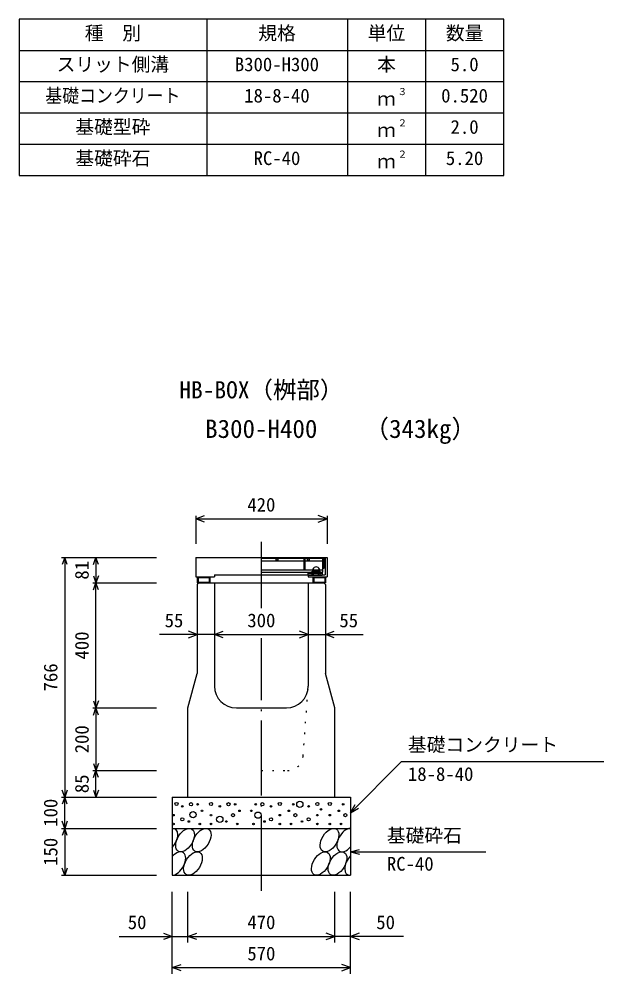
# Model space of a CAD drawing. Units: millimetres, scale not verified. Extents: x -16800 to 16800, y -5940 to 5940.
# Drawn here: x 6375 to 8246, y -3685 to -632 of the extents above; entities that cross this region are included whole.
import ezdxf
from ezdxf.enums import TextEntityAlignment as Align

# ---------------------------------------------------------------- set-up
doc = ezdxf.new("R2010")
doc.units = ezdxf.units.MM
doc.header["$LTSCALE"] = 20
doc.linetypes.add('DOTTED', pattern=[1.75, 0.25, -1.5])
doc.linetypes.add('LONG_DASHED_DOTTED', pattern=[15.25, 12, -1.5, 0.25, -1.5])
for name, color, linetype, lineweight in [('0-0_DIM', 7, 'Continuous', 25), ('0-2_HATCH', 6, 'Continuous', 25), ('0-3_HYO', 3, 'Continuous', 25), ('0-4_HYO2', 4, 'Continuous', 25), ('0-5_OUTLINE', 3, 'Continuous', 25), ('0-6_OUTLINE2', 4, 'DOTTED', 25), ('0-7_TXT', 7, 'Continuous', 25)]:
    doc.layers.add(name, color=color, linetype=linetype, lineweight=lineweight)
doc.styles.add('ＭＳ ゴシック', font='')
doc.styles.get('ＭＳ ゴシック').set_extended_font_data('MS Gothic')

msp = doc.modelspace()

# ---------------------------------------------------------------- linework, layer by layer
at = {"layer": '0-0_DIM'}
for p, q in [((6940, -2220.02), (6940, -2310.02)), ((7360, -2220.02), (7360, -2310.02)), ((6940, -2230.02), (7360, -2230.02)), ((6510.8, -2353.95), (6815, -2353.95)), ((6520.8, -2353.95), (6520.8, -3119.95)), ((6612.59, -2376.5), (6620.8, -2353.95)), ((6620.8, -2353.95), (6620.8, -2434.95)), ((6629.01, -2376.5), (6620.8, -2353.95)), ((6612.59, -2412.4), (6620.8, -2434.95)), ((6629.01, -2412.4), (6620.8, -2434.95)), ((6610.8, -2434.95), (6815, -2434.95)), ((6612.59, -2457.5), (6620.8, -2434.95)), ((6620.8, -2834.95), (6620.8, -2434.95)), ((6629.01, -2457.5), (6620.8, -2434.95)), ((7000, -2599.95), (7300, -2599.95)), ((6610.8, -2834.95), (6815, -2834.95)), ((6612.59, -2812.4), (6620.8, -2834.95)), ((6612.59, -2857.5), (6620.8, -2834.95)), ((6629.01, -2812.4), (6620.8, -2834.95)), ((6620.8, -2834.95), (6620.8, -3034.95)), ((6629.01, -2857.5), (6620.8, -2834.95)), ((6612.59, -3012.4), (6620.8, -3034.95)), ((6629.01, -3012.4), (6620.8, -3034.95)), ((7598.65, -3006.3), (7435, -3169.95)), ((7598.65, -3006.3), (8245.53, -3006.3)), ((6610.8, -3034.95), (6815, -3034.95)), ((6612.59, -3057.5), (6620.8, -3034.95)), ((6620.8, -3119.95), (6620.8, -3034.95)), ((6629.01, -3057.5), (6620.8, -3034.95)), ((6612.59, -3097.4), (6620.8, -3119.95)), ((6629.01, -3097.4), (6620.8, -3119.95)), ((6510.8, -3119.95), (6815, -3119.95)), ((6520.8, -3219.95), (6520.8, -3119.95)), ((7435, -3169.95), (7450, -3143.97)), ((7435, -3169.95), (7460.98, -3154.95)), ((6510.8, -3219.95), (6815, -3219.95)), ((6520.8, -3219.95), (6520.8, -3369.95)), ((7435, -3294.95), (7463.98, -3287.19)), ((7435, -3294.95), (7868.31, -3294.95)), ((7435, -3294.95), (7463.98, -3302.71)), ((6510.8, -3369.95), (6815, -3369.95)), ((6865, -3685.46), (6865, -3423.12)), ((6915, -3585.46), (6915, -3423.12)), ((7385, -3585.46), (7385, -3423.12)), ((7435, -3685.46), (7435, -3423.12)), ((6695, -3565.46), (6865, -3565.46)), ((6865, -3565.46), (6915, -3565.46)), ((6915, -3565.46), (7385, -3565.46)), ((6865, -3665.46), (7435, -3665.46))]:
    msp.add_line(p, q, dxfattribs=at)
at = {"layer": '0-0_DIM', "linetype": 'LONG_DASHED_DOTTED'}
for p, q in [((7150, -2515.36), (7150, -2303.95)), ((7150, -3419.95), (7150, -2611.54))]:
    msp.add_line(p, q, dxfattribs=at)
at = {"layer": '0-0_DIM'}
for points in [[(6968.19, -2240.28), (6940, -2230.02), (6968.19, -2219.76)], [(7331.81, -2240.28), (7360, -2230.02), (7331.81, -2219.76)], [(6529.01, -2376.5), (6520.8, -2353.95), (6512.59, -2376.5)], [(6916.81, -2610.21), (6945, -2599.95), (6916.81, -2589.69)], [(7028.19, -2610.21), (7000, -2599.95), (7028.19, -2589.69)], [(7271.81, -2610.21), (7300, -2599.95), (7271.81, -2589.69)], [(7383.19, -2610.21), (7355, -2599.95), (7383.19, -2589.69)], [(7000, -2599.95), (6945, -2599.95), (6824.55, -2599.95)], [(7300, -2599.95), (7355, -2599.95), (7475.45, -2599.95)], [(6529.01, -3097.4), (6520.8, -3119.95), (6512.59, -3097.4)], [(6529.01, -3142.5), (6520.8, -3119.95), (6512.59, -3142.5)], [(6529.01, -3197.4), (6520.8, -3219.95), (6512.59, -3197.4)], [(6529.01, -3242.5), (6520.8, -3219.95), (6512.59, -3242.5)], [(6529.01, -3347.4), (6520.8, -3369.95), (6512.59, -3347.4)], [(6836.81, -3555.2), (6865, -3565.46), (6836.81, -3575.73)], [(6943.19, -3575.73), (6915, -3565.46), (6943.19, -3555.2)], [(7356.81, -3575.73), (7385, -3565.46), (7356.81, -3555.2)], [(7605, -3565.46), (7435, -3565.46), (7385, -3565.46)], [(7463.19, -3555.2), (7435, -3565.46), (7463.19, -3575.73)], [(6893.19, -3675.73), (6865, -3665.46), (6893.19, -3655.2)], [(7406.81, -3675.73), (7435, -3665.46), (7406.81, -3655.2)]]:
    msp.add_lwpolyline(points, dxfattribs=at)
at = {"layer": '0-2_HATCH'}
for p, q in [((6940, -2353.95), (6946, -2353.95)), ((6940, -2353.95), (6940, -2414.95)), ((6946, -2353.95), (7354, -2353.95)), ((7350, -2356.66), (7150, -2356.66)), ((7150, -2364.66), (7286, -2364.66)), ((7286, -2356.66), (7286, -2392.66)), ((7290.5, -2392.66), (7290.5, -2356.66)), ((7290.5, -2364.66), (7345.5, -2364.66)), ((7345.5, -2356.66), (7345.5, -2400.66)), ((7354, -2353.95), (7354, -2408.95)), ((7354, -2353.95), (7360, -2353.95)), ((7360, -2353.95), (7360, -2414.95)), ((7000, -2408.95), (7000, -2414.95)), ((7150, -2392.66), (7345.5, -2392.66)), ((7150, -2400.66), (7345.5, -2400.66)), ((7300, -2409.66), (7300, -2400.66)), ((7344, -2404.66), (7300, -2404.66)), ((7300, -2408.95), (7300, -2414.95)), ((7300, -2409.66), (7344, -2409.66)), ((7312, -2399.95), (7338, -2399.95)), ((7317, -2408.95), (7317, -2399.95)), ((7333, -2408.95), (7333, -2399.95)), ((7338, -2408.95), (7338, -2396.95)), ((7344, -2400.66), (7344, -2409.66)), ((6940, -2414.95), (7000, -2414.95)), ((6945, -2414.95), (6945, -2434.95)), ((6945, -2434.95), (6985, -2434.95)), ((6947.3, -2417.25), (6982.7, -2417.25)), ((6982.7, -2417.25), (6982.7, -2432.65)), ((6985, -2414.95), (6985, -2434.95)), ((7300, -2414.95), (7360, -2414.95)), ((7315, -2414.95), (7315, -2434.95)), ((7355, -2434.95), (7315, -2434.95)), ((7317.3, -2417.25), (7352.7, -2417.25)), ((7352.7, -2417.25), (7352.7, -2432.65)), ((7355, -2414.95), (7355, -2434.95))]:
    msp.add_line(p, q, dxfattribs=at)
for points in [[(7203, -2356.66), (7203, -2362.66), (7197, -2362.66), (7197, -2356.66)], [(7303, -2356.66), (7303, -2362.66), (7297, -2362.66), (7297, -2356.66)], [(7350, -2356.66), (7350, -2388.66), (7345.5, -2388.66)], [(7000, -2408.95), (7300, -2408.95), (7354, -2408.95)], [(7312, -2408.95), (7312, -2396.95), (7338, -2396.95)], [(6947.3, -2417.25), (6947.3, -2432.65), (6982.7, -2432.65)], [(7317.3, -2417.25), (7317.3, -2432.65), (7352.7, -2432.65)]]:
    msp.add_lwpolyline(points, dxfattribs=at)
for centre, radius in [((6878.62, -3141.9), 5), ((6924.97, -3142.77), 5), ((6946, -3142.77), 2.5), ((6988.89, -3141.9), 5), ((7044.97, -3142.77), 5), ((7066, -3142.77), 2.5), ((7131.86, -3142.77), 2.5), ((7152.89, -3142.77), 5), ((7208.96, -3141.9), 5), ((7251.86, -3142.77), 2.5), ((7272.89, -3142.77), 10), ((7328.96, -3141.9), 5), ((7368.81, -3141.9), 5), ((7411.7, -3142.77), 2.5), ((6868.89, -3177.79), 2.5), ((6896.93, -3149.78), 2.5), ((6931.51, -3175.79), 10), ((6960.02, -3163.78), 2.5), ((6988.89, -3177.79), 2.5), ((7016.93, -3149.78), 2.5), ((7058.99, -3177.79), 5), ((7080.02, -3163.78), 2.5), ((7117.84, -3163.78), 2.5), ((7138.87, -3177.79), 10), ((7180.92, -3149.78), 2.5), ((7208.96, -3177.79), 2.5), ((7237.84, -3163.78), 2.5), ((7258.87, -3177.79), 5), ((7300.92, -3149.78), 2.5), ((7328.96, -3177.79), 2.5), ((7340.3, -3159.46), 2.5), ((7368.81, -3177.79), 2.5), ((7397.68, -3163.78), 2.5), ((7418.71, -3177.79), 5), ((6868.89, -3205.8), 2.5), ((6896.93, -3190.92), 5), ((6917.96, -3197.93), 2.5), ((6953.01, -3205.8), 2.5), ((6988.89, -3205.8), 2.5), ((7016.93, -3190.92), 10), ((7037.96, -3197.93), 2.5), ((7073.01, -3205.8), 2.5), ((7124.85, -3205.8), 2.5), ((7159.9, -3197.93), 2.5), ((7180.92, -3190.92), 5), ((7208.96, -3205.8), 2.5), ((7244.85, -3205.8), 2.5), ((7279.9, -3197.93), 2.5), ((7300.92, -3190.92), 5), ((7328.96, -3205.8), 2.5), ((7368.81, -3205.8), 2.5), ((7404.69, -3205.8), 2.5)]:
    msp.add_circle(centre, radius, dxfattribs=at)
for centre, radius, start, end in [((7312, -2402.62), 5.67, 28.07246, 90), ((7325, -2395.95), 12, 355.2198, 184.78017), ((7325, -2409.12), 12.17, 48.88789, 131.11208), ((7338, -2402.62), 5.67, 89.99997, 151.92749)]:
    msp.add_arc(centre, radius, start, end, dxfattribs=at)
for centre, start_param, end_param in [((6852.64, -3257.47), 4.385593, 6.6745444), ((7421.14, -3257.47), 0.3357715, 4.4411806), ((6877.96, -3332.46), 3.5111464, 7.548991), ((7446.46, -3332.46), 1.2110787, 3.5658734)]:
    msp.add_ellipse(centre, major_axis=(21.81, 35.31), ratio=0.5792, start_param=start_param, end_param=end_param, dxfattribs=at)
for centre in [(6905.84, -3257.47), (6959.05, -3257.47), (7367.93, -3257.47), (6931.17, -3332.46), (7340.05, -3332.46), (7393.25, -3332.46)]:
    msp.add_ellipse(centre, major_axis=(21.81, 35.31), ratio=0.5792, dxfattribs=at)
at = {"layer": '0-3_HYO'}
for p, q in [((6975, -631.61), (6975, -1131.61)), ((7425, -631.61), (7425, -1131.61)), ((7675, -631.61), (7675, -1131.61)), ((6375, -731.61), (7925, -731.61))]:
    msp.add_line(p, q, dxfattribs=at)
msp.add_lwpolyline([(6375, -1131.61), (7925, -1131.61), (7925, -631.61), (6375, -631.61)], close=True, dxfattribs=at)
at = {"layer": '0-4_HYO2'}
for p, q in [((6375, -831.61), (7925, -831.61)), ((6375, -931.61), (7925, -931.61)), ((6375, -1031.61), (7925, -1031.61))]:
    msp.add_line(p, q, dxfattribs=at)
at = {"layer": '0-5_OUTLINE'}
for p, q in [((6945, -2439.95), (6950, -2434.95)), ((6945, -2439.95), (6945, -2724.95)), ((6950, -2434.95), (7350, -2434.95)), ((7000, -2434.95), (7000, -2764.95)), ((7300, -2434.95), (7300, -2764.95)), ((7350, -2434.95), (7355, -2439.95)), ((7355, -2439.95), (7355, -2724.95)), ((6915, -2834.95), (6945, -2724.95)), ((7385, -2834.95), (7355, -2724.95)), ((6915, -3119.95), (6915, -2834.95)), ((7070, -2834.95), (7230, -2834.95)), ((7385, -3119.95), (7385, -2834.95)), ((6865, -3119.95), (6865, -3219.95)), ((6865, -3119.95), (7435, -3119.95)), ((6915, -3119.95), (7385, -3119.95)), ((6865, -3219.95), (7435, -3219.95))]:
    msp.add_line(p, q, dxfattribs=at)
for points in [[(7435, -3119.95), (7435, -3219.95), (7435, -3369.95)], [(6865, -3219.95), (6865, -3369.95), (7435, -3369.95)]]:
    msp.add_lwpolyline(points, dxfattribs=at)
for centre, start, end in [((7070, -2764.95), 180, 270), ((7230, -2764.95), 270, 0)]:
    msp.add_arc(centre, 70, start, end, dxfattribs=at)
at = {"layer": '0-6_OUTLINE2'}
for p, q in [((7283.43, -2988.64), (7300, -2764.95)), ((7150, -3034.95), (7233.57, -3034.95))]:
    msp.add_line(p, q, dxfattribs=at)
msp.add_arc((7233.57, -2984.95), 50, 270, 355.76361, dxfattribs=at)

# ---------------------------------------------------------------- texts
at = {"layer": '0-0_DIM', "style": 'ＭＳ ゴシック'}
for s, p in [('420', (7105, -2220.02)), ('55', (6840.55, -2589.95)), ('300', (7105, -2589.95)), ('55', (7399.45, -2589.95)), ('基礎コンクリート', (7618.65, -2987.56)), ('18-8-40', (7618.65, -3081.38)), ('基礎砕石', (7551.32, -3277.78)), ('RC-40', (7551.32, -3368.47)), ('50', (6722.56, -3555.46)), ('470', (7105, -3555.46)), ('50', (7517.44, -3555.46)), ('570', (7105, -3655.46))]:
    msp.add_text(s, height=43.99, dxfattribs=at).set_placement(p, align=Align.BOTTOM_LEFT)
for s, p in [('81', (6610.8, -2424.45)), ('400', (6610.8, -2679.95)), ('766', (6510.8, -2781.95)), ('200', (6610.8, -2979.95)), ('85', (6610.8, -3107.45)), ('100', (6510.8, -3214.95)), ('150', (6510.8, -3339.95))]:
    msp.add_text(s, height=43.99, rotation=90, dxfattribs=at).set_placement(p, align=Align.BOTTOM_LEFT)
at = {"layer": '0-7_TXT', "style": 'ＭＳ ゴシック'}
for s, height, p in [('種\u3000別', 43.99, (6585, -711.61)), ('規格', 43.99, (7140, -711.61)), ('単位', 43.99, (7490, -711.61)), ('数量', 43.99, (7740, -711.61)), ('スリット側溝', 43.99, (6495, -811.61)), ('B300-H300', 43.99, (7065, -811.61)), ('本', 43.99, (7520, -811.61)), ('5.0', 43.99, (7755, -811.61)), ('18-8-40', 43.99, (7095, -911.61)), ('３', 21.99, (7585.54, -881.25)), ('0.520', 43.99, (7725, -911.61)), ('ｍ', 43.99, (7520, -921.61)), ('基礎型砕', 43.99, (6555, -1011.61)), ('ｍ', 43.99, (7520, -1021.61)), ('２', 21.99, (7585.54, -981.25)), ('2.0', 43.99, (7755, -1011.61)), ('基礎砕石', 43.99, (6555, -1111.61)), ('RC-40', 43.99, (7125, -1111.61)), ('２', 21.99, (7585.54, -1081.25)), ('5.20', 43.99, (7740, -1111.61)), ('ｍ', 43.99, (7520, -1121.61)), ('HB-BOX（桝部）', 54.99, (6887.5, -1861.35)), ('B300-H400', 58.65, (6970, -1988.85)), ('（343kg）', 58.65, (7478.37, -1988.85))]:
    msp.add_text(s, height=height, dxfattribs=at).set_placement(p, align=Align.BOTTOM_LEFT)
at = {"layer": '0-7_TXT', "style": 'ＭＳ ゴシック', "width": 0.9}
msp.add_text('基礎コンクリート', height=43.99, dxfattribs=at).set_placement((6459, -911.61), align=Align.BOTTOM_LEFT)

doc.saveas('drawing.dxf')
